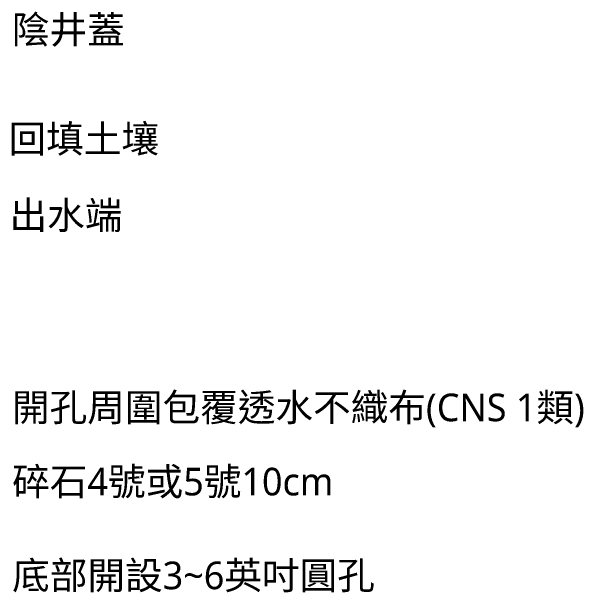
# Model space of a CAD drawing. Header units: millimetres. Extents: x 4229 to 8429, y -1187 to 1783.
# Drawn here: x 6392.8 to 6807.2, y -561.7 to -140.9 of the extents above; entities that cross this region are included whole.
import ezdxf

# ---------------------------------------------------------------- set-up
doc = ezdxf.new("R2010")
doc.units = ezdxf.units.MM
doc.styles.add('微軟正黑體-20', font='Microsoft JhengHei.ttf', dxfattribs={"height": 20})

msp = doc.modelspace()

# ---------------------------------------------------------------- texts
at = {"lineweight": 5, "style": '微軟正黑體-20'}
for s, p in [('陰井蓋', (6392.94, -164)), ('回填土壤', (6390.52, -243.13)), ('出水端', (6391.22, -298.46)), ('開孔周圍包覆透水不織布(CNS 1類)', (6393.04, -437.68)), ('碎石4號或5號10cm', (6393.14, -491.44)), ('底部開設3~6英吋圓孔', (6393.14, -559.41))]:
    msp.add_text(s, height=20, dxfattribs=at).set_placement(p)

doc.saveas('drawing.dxf')
